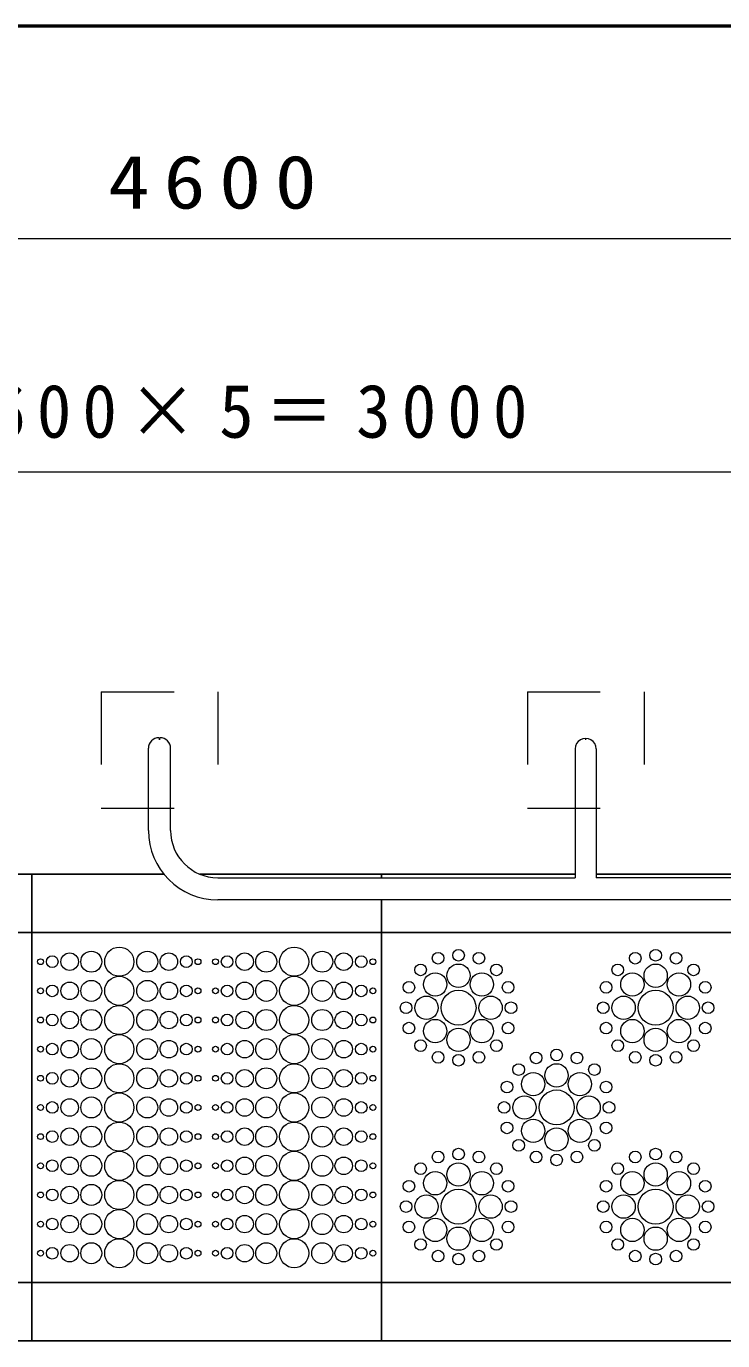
# Model space of a CAD drawing. Units: millimetres on the paper, scale 1:50. Extents: x -365 to 0, y -26 to 257.
# Drawn here: x -283.51 to -259.62, y 211.92 to 257 of the extents above; entities that cross this region are included whole.
import ezdxf

# ---------------------------------------------------------------- set-up
doc = ezdxf.new("R2010")
doc.units = ezdxf.units.MM
doc.linetypes.add('USER1', pattern=[4.5, 2.5, -2])
doc.layers.add('LY_1', color=7, linetype='Continuous', lineweight=13)
doc.layers.add('LY_3', color=7, linetype='Continuous', lineweight=13)
doc.styles.add('ＭＳ ゴシック', font='')
doc.styles.get('ＭＳ ゴシック').set_extended_font_data('MS Gothic')

msp = doc.modelspace()

# ---------------------------------------------------------------- linework, layer by layer
at = {"layer": 'LY_1'}
for p, q in [((-323.32, 249.717), (-231.32, 249.717)), ((-307.32, 241.717), (-247.32, 241.717)), ((-279.32, 229.417), (-279.32, 232.237)), ((-278.96, 232.597), (-278.92, 232.597)), ((-278.96, 232.554), (-278.92, 232.554)), ((-278.56, 229.417), (-278.56, 232.237)), ((-264.68, 232.214), (-264.68, 227.797)), ((-264.34, 232.554), (-264.3, 232.554)), ((-263.96, 232.217), (-263.96, 227.797)), ((-276.94, 227.797), (-264.68, 227.797)), ((-251.7, 227.797), (-263.96, 227.797)), ((-251.7, 227.037), (-276.94, 227.037))]:
    msp.add_line(p, q, dxfattribs=at)
at = {"layer": 'LY_1', "color": 4, "linetype": 'USER1'}
for p, q in [((-280.94, 234.177), (-280.94, 230.177)), ((-280.94, 234.177), (-276.94, 234.177)), ((-276.94, 234.177), (-276.94, 230.177)), ((-266.32, 234.177), (-262.32, 234.177)), ((-266.32, 234.177), (-266.32, 230.177)), ((-262.32, 234.177), (-262.32, 230.177)), ((-280.94, 230.177), (-276.94, 230.177)), ((-266.32, 230.177), (-262.32, 230.177))]:
    msp.add_line(p, q, dxfattribs=at)
at = {"layer": 'LY_1', "lineweight": 25}
for p, q in [((-285.852, 227.917), (-283.32, 227.917)), ((-283.32, 225.917), (-283.32, 227.917)), ((-278.788, 227.917), (-283.32, 227.917)), ((-283.32, 225.917), (-283.32, 227.917)), ((-271.32, 227.917), (-277.552, 227.917)), ((-271.32, 227.797), (-271.32, 227.917)), ((-264.68, 227.917), (-271.32, 227.917)), ((-259.32, 227.917), (-263.96, 227.917)), ((-271.32, 225.917), (-271.32, 227.037)), ((-283.32, 225.917), (-307.32, 225.917)), ((-283.32, 225.917), (-307.32, 225.917)), ((-295.32, 225.917), (-283.32, 225.917)), ((-283.32, 225.917), (-283.32, 213.917)), ((-283.32, 225.917), (-283.32, 213.917)), ((-283.32, 225.917), (-271.32, 225.917)), ((-271.32, 225.917), (-283.32, 225.917)), ((-271.32, 225.917), (-283.32, 225.917)), ((-271.32, 225.917), (-271.32, 213.917)), ((-271.32, 225.917), (-271.32, 213.917)), ((-271.32, 225.917), (-259.32, 225.917)), ((-259.32, 225.917), (-271.32, 225.917)), ((-259.32, 225.917), (-271.32, 225.917)), ((-295.32, 213.917), (-283.32, 213.917)), ((-283.32, 213.917), (-295.32, 213.917)), ((-283.32, 213.917), (-271.32, 213.917)), ((-283.32, 211.917), (-283.32, 213.917)), ((-283.32, 211.917), (-283.32, 213.917)), ((-271.32, 213.917), (-283.32, 213.917)), ((-271.32, 213.917), (-259.32, 213.917)), ((-271.32, 211.917), (-271.32, 213.917)), ((-271.32, 211.917), (-271.32, 213.917)), ((-259.32, 213.917), (-271.32, 213.917)), ((-283.32, 211.917), (-295.32, 211.917)), ((-271.32, 211.917), (-283.32, 211.917)), ((-259.32, 211.917), (-271.32, 211.917))]:
    msp.add_line(p, q, dxfattribs=at)
at = {"layer": 'LY_1'}
for centre, radius in [((-280.32, 224.917), 0.5), ((-274.32, 224.917), 0.5), ((-283.02, 224.917), 0.1), ((-282.62, 224.917), 0.2), ((-282.02, 224.917), 0.3), ((-281.28, 224.917), 0.36), ((-279.36, 224.917), 0.36), ((-278.62, 224.917), 0.3), ((-278.02, 224.917), 0.2), ((-277.62, 224.917), 0.1), ((-277.02, 224.917), 0.1), ((-276.62, 224.917), 0.2), ((-276.02, 224.917), 0.3), ((-275.28, 224.917), 0.36), ((-273.36, 224.917), 0.36), ((-272.62, 224.917), 0.3), ((-272.02, 224.917), 0.2), ((-271.62, 224.917), 0.1), ((-282.62, 223.917), 0.2), ((-282.02, 223.917), 0.3), ((-281.28, 223.917), 0.36), ((-280.32, 223.917), 0.5), ((-279.36, 223.917), 0.36), ((-278.62, 223.917), 0.3), ((-278.02, 223.917), 0.2), ((-276.62, 223.917), 0.2), ((-276.02, 223.917), 0.3), ((-275.28, 223.917), 0.36), ((-274.32, 223.917), 0.5), ((-273.36, 223.917), 0.36), ((-272.62, 223.917), 0.3), ((-272.02, 223.917), 0.2), ((-283.02, 223.917), 0.1), ((-277.62, 223.917), 0.1), ((-277.02, 223.917), 0.1), ((-271.62, 223.917), 0.1), ((-282.02, 222.917), 0.3), ((-281.28, 222.917), 0.36), ((-280.32, 222.917), 0.5), ((-279.36, 222.917), 0.36), ((-278.62, 222.917), 0.3), ((-276.02, 222.917), 0.3), ((-275.28, 222.917), 0.36), ((-274.32, 222.917), 0.5), ((-273.36, 222.917), 0.36), ((-272.62, 222.917), 0.3), ((-283.02, 222.917), 0.1), ((-282.62, 222.917), 0.2), ((-278.02, 222.917), 0.2), ((-277.62, 222.917), 0.1), ((-277.02, 222.917), 0.1), ((-276.62, 222.917), 0.2), ((-272.02, 222.917), 0.2), ((-271.62, 222.917), 0.1), ((-281.28, 221.917), 0.36), ((-280.32, 221.917), 0.5), ((-279.36, 221.917), 0.36), ((-275.28, 221.917), 0.36), ((-274.32, 221.917), 0.5), ((-273.36, 221.917), 0.36), ((-283.02, 221.917), 0.1), ((-282.62, 221.917), 0.2), ((-282.02, 221.917), 0.3), ((-278.62, 221.917), 0.3), ((-278.02, 221.917), 0.2), ((-277.62, 221.917), 0.1), ((-277.02, 221.917), 0.1), ((-276.62, 221.917), 0.2), ((-276.02, 221.917), 0.3), ((-272.62, 221.917), 0.3), ((-272.02, 221.917), 0.2), ((-271.62, 221.917), 0.1), ((-280.32, 220.917), 0.5), ((-274.32, 220.917), 0.5), ((-283.02, 220.917), 0.1), ((-282.62, 220.917), 0.2), ((-282.02, 220.917), 0.3), ((-281.28, 220.917), 0.36), ((-279.36, 220.917), 0.36), ((-278.62, 220.917), 0.3), ((-278.02, 220.917), 0.2), ((-277.62, 220.917), 0.1), ((-277.02, 220.917), 0.1), ((-276.62, 220.917), 0.2), ((-276.02, 220.917), 0.3), ((-275.28, 220.917), 0.36), ((-273.36, 220.917), 0.36), ((-272.62, 220.917), 0.3), ((-272.02, 220.917), 0.2), ((-271.62, 220.917), 0.1), ((-283.02, 219.917), 0.1), ((-282.62, 219.917), 0.2), ((-282.02, 219.917), 0.3), ((-281.28, 219.917), 0.36), ((-280.32, 219.917), 0.5), ((-279.36, 219.917), 0.36), ((-278.62, 219.917), 0.3), ((-278.02, 219.917), 0.2), ((-277.62, 219.917), 0.1), ((-277.02, 219.917), 0.1), ((-276.62, 219.917), 0.2), ((-276.02, 219.917), 0.3), ((-275.28, 219.917), 0.36), ((-274.32, 219.917), 0.5), ((-273.36, 219.917), 0.36), ((-272.62, 219.917), 0.3), ((-272.02, 219.917), 0.2), ((-271.62, 219.917), 0.1), ((-282.62, 218.917), 0.2), ((-282.02, 218.917), 0.3), ((-281.28, 218.917), 0.36), ((-280.32, 218.917), 0.5), ((-279.36, 218.917), 0.36), ((-278.62, 218.917), 0.3), ((-278.02, 218.917), 0.2), ((-276.62, 218.917), 0.2), ((-276.02, 218.917), 0.3), ((-275.28, 218.917), 0.36), ((-274.32, 218.917), 0.5), ((-273.36, 218.917), 0.36), ((-272.62, 218.917), 0.3), ((-272.02, 218.917), 0.2), ((-283.02, 218.917), 0.1), ((-277.62, 218.917), 0.1), ((-277.02, 218.917), 0.1), ((-271.62, 218.917), 0.1), ((-282.02, 217.917), 0.3), ((-281.28, 217.917), 0.36), ((-280.32, 217.917), 0.5), ((-279.36, 217.917), 0.36), ((-278.62, 217.917), 0.3), ((-276.02, 217.917), 0.3), ((-275.28, 217.917), 0.36), ((-274.32, 217.917), 0.5), ((-273.36, 217.917), 0.36), ((-272.62, 217.917), 0.3), ((-283.02, 217.917), 0.1), ((-282.62, 217.917), 0.2), ((-278.02, 217.917), 0.2), ((-277.62, 217.917), 0.1), ((-277.02, 217.917), 0.1), ((-276.62, 217.917), 0.2), ((-272.02, 217.917), 0.2), ((-271.62, 217.917), 0.1), ((-280.32, 216.917), 0.5), ((-274.32, 216.917), 0.5), ((-283.02, 216.917), 0.1), ((-282.62, 216.917), 0.2), ((-282.02, 216.917), 0.3), ((-281.28, 216.917), 0.36), ((-279.36, 216.917), 0.36), ((-278.62, 216.917), 0.3), ((-278.02, 216.917), 0.2), ((-277.62, 216.917), 0.1), ((-277.02, 216.917), 0.1), ((-276.62, 216.917), 0.2), ((-276.02, 216.917), 0.3), ((-275.28, 216.917), 0.36), ((-273.36, 216.917), 0.36), ((-272.62, 216.917), 0.3), ((-272.02, 216.917), 0.2), ((-271.62, 216.917), 0.1), ((-280.32, 215.917), 0.5), ((-274.32, 215.917), 0.5), ((-283.02, 215.917), 0.1), ((-282.62, 215.917), 0.2), ((-282.02, 215.917), 0.3), ((-281.28, 215.917), 0.36), ((-279.36, 215.917), 0.36), ((-278.62, 215.917), 0.3), ((-278.02, 215.917), 0.2), ((-277.62, 215.917), 0.1), ((-277.02, 215.917), 0.1), ((-276.62, 215.917), 0.2), ((-276.02, 215.917), 0.3), ((-275.28, 215.917), 0.36), ((-273.36, 215.917), 0.36), ((-272.62, 215.917), 0.3), ((-272.02, 215.917), 0.2), ((-271.62, 215.917), 0.1), ((-282.62, 214.917), 0.2), ((-282.02, 214.917), 0.3), ((-281.28, 214.917), 0.36), ((-280.32, 214.917), 0.5), ((-279.36, 214.917), 0.36), ((-278.62, 214.917), 0.3), ((-278.02, 214.917), 0.2), ((-276.62, 214.917), 0.2), ((-276.02, 214.917), 0.3), ((-275.28, 214.917), 0.36), ((-274.32, 214.917), 0.5), ((-273.36, 214.917), 0.36), ((-272.62, 214.917), 0.3), ((-272.02, 214.917), 0.2), ((-283.02, 214.917), 0.1), ((-277.62, 214.917), 0.1), ((-277.02, 214.917), 0.1), ((-271.62, 214.917), 0.1)]:
    msp.add_circle(centre, radius, dxfattribs=at)
at = {"layer": 'LY_1', "color": 211}
for centre, radius in [((-269.383, 225.037), 0.2), ((-268.683, 225.137), 0.2), ((-267.983, 225.037), 0.2), ((-262.62, 225.037), 0.2), ((-261.92, 225.137), 0.2), ((-261.22, 225.037), 0.2), ((-269.983, 224.637), 0.2), ((-269.483, 224.137), 0.4), ((-268.683, 224.437), 0.4), ((-267.883, 224.137), 0.4), ((-267.383, 224.637), 0.2), ((-263.22, 224.637), 0.2), ((-262.72, 224.137), 0.4), ((-261.92, 224.437), 0.4), ((-261.12, 224.137), 0.4), ((-260.62, 224.637), 0.2), ((-270.383, 224.037), 0.2), ((-266.983, 224.037), 0.2), ((-263.62, 224.037), 0.2), ((-260.22, 224.037), 0.2), ((-269.783, 223.337), 0.4), ((-268.683, 223.337), 0.6), ((-267.583, 223.337), 0.4), ((-263.02, 223.337), 0.4), ((-261.92, 223.337), 0.6), ((-260.82, 223.337), 0.4), ((-270.483, 223.337), 0.2), ((-266.883, 223.337), 0.2), ((-263.72, 223.337), 0.2), ((-260.12, 223.337), 0.2), ((-270.383, 222.637), 0.2), ((-269.483, 222.537), 0.4), ((-267.883, 222.537), 0.4), ((-266.983, 222.637), 0.2), ((-263.62, 222.637), 0.2), ((-262.72, 222.537), 0.4), ((-261.12, 222.537), 0.4), ((-260.22, 222.637), 0.2), ((-268.683, 222.237), 0.4), ((-261.92, 222.237), 0.4), ((-269.983, 222.037), 0.2), ((-269.383, 221.637), 0.2), ((-267.983, 221.637), 0.2), ((-267.383, 222.037), 0.2), ((-266.02, 221.617), 0.2), ((-265.32, 221.717), 0.2), ((-264.62, 221.617), 0.2), ((-263.22, 222.037), 0.2), ((-262.62, 221.637), 0.2), ((-261.22, 221.637), 0.2), ((-260.62, 222.037), 0.2), ((-268.683, 221.537), 0.2), ((-266.62, 221.217), 0.2), ((-265.32, 221.017), 0.4), ((-264.02, 221.217), 0.2), ((-261.92, 221.537), 0.2), ((-266.12, 220.717), 0.4), ((-264.52, 220.717), 0.4), ((-267.02, 220.617), 0.2), ((-265.32, 219.917), 0.6), ((-263.62, 220.617), 0.2), ((-267.12, 219.917), 0.2), ((-266.42, 219.917), 0.4), ((-264.22, 219.917), 0.4), ((-263.52, 219.917), 0.2), ((-267.02, 219.217), 0.2), ((-266.12, 219.117), 0.4), ((-265.32, 218.817), 0.4), ((-264.52, 219.117), 0.4), ((-263.62, 219.217), 0.2), ((-266.62, 218.617), 0.2), ((-264.02, 218.617), 0.2), ((-269.383, 218.217), 0.2), ((-268.683, 218.317), 0.2), ((-267.983, 218.217), 0.2), ((-266.02, 218.217), 0.2), ((-265.32, 218.117), 0.2), ((-264.62, 218.217), 0.2), ((-262.62, 218.217), 0.2), ((-261.92, 218.317), 0.2), ((-261.22, 218.217), 0.2), ((-269.983, 217.817), 0.2), ((-268.683, 217.617), 0.4), ((-267.383, 217.817), 0.2), ((-263.22, 217.817), 0.2), ((-261.92, 217.617), 0.4), ((-260.62, 217.817), 0.2), ((-270.383, 217.217), 0.2), ((-269.483, 217.317), 0.4), ((-267.883, 217.317), 0.4), ((-266.983, 217.217), 0.2), ((-263.62, 217.217), 0.2), ((-262.72, 217.317), 0.4), ((-261.12, 217.317), 0.4), ((-260.22, 217.217), 0.2), ((-269.783, 216.517), 0.4), ((-268.683, 216.517), 0.6), ((-267.583, 216.517), 0.4), ((-263.02, 216.517), 0.4), ((-261.92, 216.517), 0.6), ((-260.82, 216.517), 0.4), ((-270.483, 216.517), 0.2), ((-266.883, 216.517), 0.2), ((-263.72, 216.517), 0.2), ((-260.12, 216.517), 0.2), ((-270.383, 215.817), 0.2), ((-269.483, 215.717), 0.4), ((-267.883, 215.717), 0.4), ((-266.983, 215.817), 0.2), ((-263.62, 215.817), 0.2), ((-262.72, 215.717), 0.4), ((-261.12, 215.717), 0.4), ((-260.22, 215.817), 0.2), ((-268.683, 215.417), 0.4), ((-261.92, 215.417), 0.4), ((-269.983, 215.217), 0.2), ((-267.383, 215.217), 0.2), ((-263.22, 215.217), 0.2), ((-260.62, 215.217), 0.2), ((-269.383, 214.817), 0.2), ((-268.683, 214.717), 0.2), ((-267.983, 214.817), 0.2), ((-262.62, 214.817), 0.2), ((-261.92, 214.717), 0.2), ((-261.22, 214.817), 0.2)]:
    msp.add_circle(centre, radius, dxfattribs=at)
at = {"layer": 'LY_1'}
for centre, radius, start, end in [((-278.96, 232.237), 0.36, 90, 180), ((-278.92, 232.237), 0.36, 0, 90), ((-264.32, 232.217), 0.36, 360, 180.3487), ((-276.94, 229.417), 2.38, 180, 270), ((-276.94, 229.417), 1.62, 180, 270)]:
    msp.add_arc(centre, radius, start, end, dxfattribs=at)
at = {"layer": 'LY_3', "lineweight": 50}
msp.add_line((0, 257), (-365, 257), dxfattribs=at)

# ---------------------------------------------------------------- texts
at = {"layer": 'LY_1', "char_height": 1.833, "attachment_point": 8, "style": 'ＭＳ ゴシック'}
for s, insert in [('\\T1.33;\\W1.15;4600', (-276.892, 250.717)), ('\\T1.32;\\W0.95;＠600×5＝3000', (-276.894, 242.717))]:
    msp.add_mtext(s, dxfattribs=dict(at, insert=insert))

doc.saveas('drawing.dxf')
